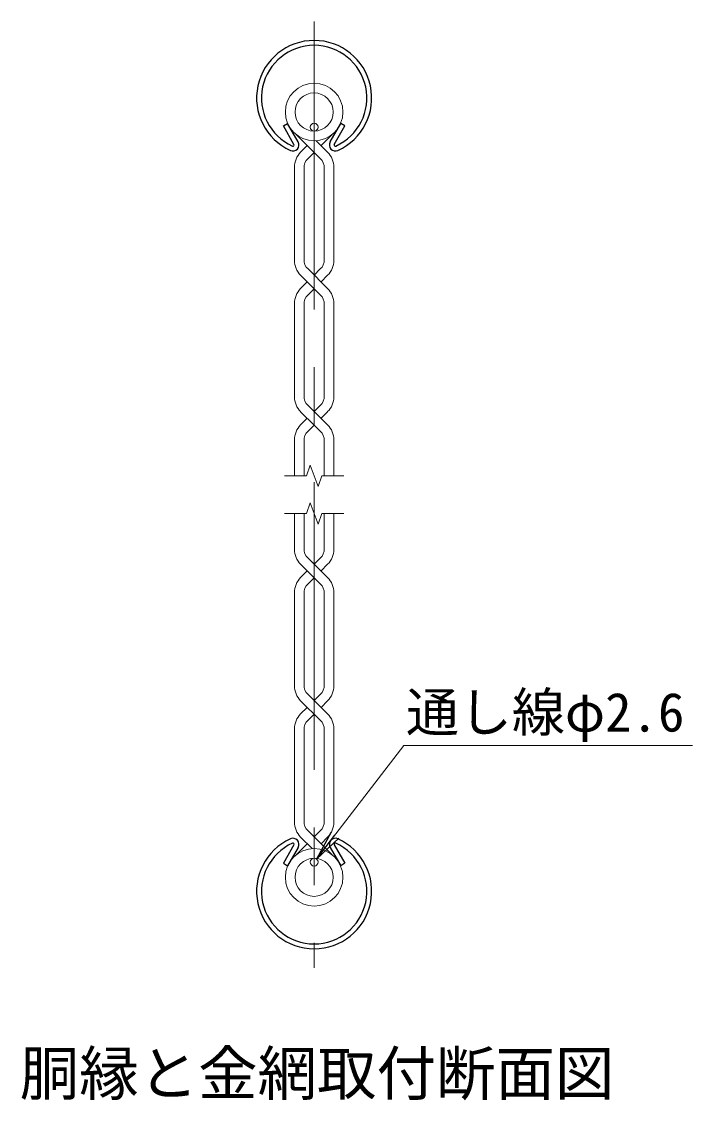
# Model space of a CAD drawing. Units: millimetres, scale not verified. Extents: x -10500 to 10500, y -7425 to 7425.
# Drawn here: x 30 to 2251, y 839 to 4409 of the extents above; entities that cross this region are included whole.
import ezdxf
from ezdxf.enums import TextEntityAlignment as Align

# ---------------------------------------------------------------- set-up
doc = ezdxf.new("R2010")
doc.units = ezdxf.units.MM
doc.header["$LTSCALE"] = 30
doc.linetypes.add('USER1', pattern=[50.8, 31.75, -6.35, 6.35, -6.35])
for name, color, linetype, lineweight in [('0-1_D-STR1', 1, 'Continuous', 25), ('0-4_D-BMK', 2, 'USER1', 13), ('0-5_D-STR3', 3, 'Continuous', 13), ('0-6_D-STR2', 7, 'Continuous', 13), ('0-7_D-STR-DIM', 7, 'Continuous', 13), ('0-A_D-TTL-TXT', 7, 'Continuous', 13), ('0-B_D-STR-TXT', 7, 'Continuous', 13)]:
    doc.layers.add(name, color=color, linetype=linetype, lineweight=lineweight)
doc.layers.add('0-8_0', color=7, linetype='Continuous')
doc.styles.add('ＭＳ ゴシック', font='')
doc.styles.get('ＭＳ ゴシック').set_extended_font_data('MS Gothic')

# ---------------------------------------------------------------- blocks, each defined once
blk = doc.blocks.new('_Open')
at = {"layer": '0-8_0'}
blk.add_line((-30, 5), (0, 0), dxfattribs=at)
blk.add_lwpolyline([(-30, -5), (0, 0), (-30, 0)], dxfattribs=at)

msp = doc.modelspace()

# ---------------------------------------------------------------- linework, layer by layer
at = {"layer": '0-1_D-STR1'}
for p, q in [((896.74, 4062.99), (910.63, 4071.01)), ((945.72, 4010.23), (910.63, 4071.01)), ((1051.41, 4010.23), (1086.5, 4071.01)), ((1100.39, 4062.99), (1086.5, 4071.01)), ((931.83, 4002.21), (896.74, 4062.99)), ((1065.3, 4002.21), (1100.39, 4062.99)), ((931.83, 1684.02), (896.74, 1623.24)), ((1065.3, 1684.02), (1100.39, 1623.24)), ((945.72, 1676), (910.63, 1615.22)), ((1051.41, 1676), (1086.5, 1615.22)), ((896.74, 1623.24), (910.63, 1615.22)), ((1100.39, 1623.24), (1086.5, 1615.22))]:
    msp.add_line(p, q, dxfattribs=at)
for centre, radius, start, end in [((998.56, 4155.52), 190.5, 294.32478, 245.67522), ((998.56, 4155.52), 174.46, 294.32478, 245.67522), ((928.36, 4000.21), 20.05, 245.67522, 30), ((928.36, 4000.21), 4.01, 245.67522, 30), ((1068.77, 4000.21), 20.05, 150, 294.32478), ((1068.77, 4000.21), 4.01, 150, 294.32478), ((998.56, 1530.71), 190.5, 114.32478, 65.67522), ((998.56, 1530.71), 174.46, 114.32478, 65.67522), ((928.36, 1686.02), 20.05, 330, 114.32478), ((928.36, 1686.02), 4.01, 330, 114.32478), ((1068.77, 1686.02), 20.05, 65.67522, 210), ((1068.77, 1686.02), 4.01, 65.67522, 210)]:
    msp.add_arc(centre, radius, start, end, dxfattribs=at)
at = {"layer": '0-4_D-BMK'}
msp.add_line((998.56, 4408.52), (998.56, 1277.71), dxfattribs=at)
at = {"layer": '0-5_D-STR3'}
for centre in [(998.56, 4059.04), (998.56, 1627.19)]:
    msp.add_circle(centre, 13, dxfattribs=at)
at = {"layer": '0-6_D-STR2'}
for p, q in [((998.56, 3975.37), (939.24, 4034.68)), ((1021.25, 3998.05), (1057.88, 4034.68)), ((1043.28, 3976.02), (1005.12, 4014.19)), ((953.84, 3976.02), (975.87, 3998.05)), ((978.31, 3955.11), (998.56, 3975.37)), ((1018.82, 3955.11), (998.56, 3975.37)), ((933.34, 3926.52), (933.34, 3618.4)), ((965.42, 3924), (965.42, 3620.92)), ((1031.7, 3924), (1031.7, 3620.92)), ((1063.79, 3926.52), (1063.79, 3618.4)), ((1043.28, 3524.84), (978.31, 3589.81)), ((1018.82, 3589.81), (998.56, 3569.56)), ((998.56, 3524.18), (953.84, 3568.9)), ((975.87, 3546.87), (953.84, 3524.84)), ((953.84, 3524.84), (975.87, 3546.87)), ((1043.28, 3568.9), (1021.25, 3546.87)), ((978.31, 3503.93), (998.56, 3524.18)), ((1018.82, 3503.93), (998.56, 3524.18)), ((933.34, 3475.34), (933.34, 3167.22)), ((965.42, 3472.82), (965.42, 3169.74)), ((1031.7, 3472.82), (1031.7, 3169.74)), ((1063.79, 3475.34), (1063.79, 3167.22)), ((998.56, 3073), (953.84, 3117.72)), ((1043.28, 3073.65), (978.31, 3138.63)), ((1018.82, 3138.63), (998.56, 3118.37)), ((1043.28, 3117.72), (1021.25, 3095.69)), ((975.87, 3095.69), (953.84, 3073.65)), ((953.84, 3073.65), (975.87, 3095.69)), ((978.31, 3052.75), (998.56, 3073)), ((1018.82, 3052.75), (998.56, 3073)), ((933.34, 3024.15), (933.34, 2905.61)), ((965.42, 3021.63), (965.42, 2905.61)), ((1031.7, 3021.63), (1031.7, 2905.61)), ((1063.79, 3024.15), (1063.79, 2905.61)), ((933.34, 2662.08), (933.34, 2780.62)), ((965.42, 2664.6), (965.42, 2780.62)), ((1031.7, 2664.6), (1031.7, 2780.62)), ((1063.79, 2662.08), (1063.79, 2780.62)), ((1018.82, 2547.6), (953.84, 2612.58)), ((1043.28, 2568.51), (978.31, 2633.48)), ((1018.82, 2633.48), (998.56, 2613.23)), ((1043.28, 2612.58), (1021.25, 2590.54)), ((975.87, 2590.54), (953.84, 2568.51)), ((998.56, 2567.86), (978.31, 2547.6)), ((933.34, 2210.89), (933.34, 2519.01)), ((965.42, 2213.41), (965.42, 2516.49)), ((1031.7, 2213.41), (1031.7, 2516.49)), ((1063.79, 2210.89), (1063.79, 2519.01)), ((1043.28, 2117.33), (978.31, 2182.3)), ((1018.82, 2182.3), (998.56, 2162.05)), ((1018.82, 2096.42), (953.84, 2161.39)), ((1043.28, 2161.39), (1021.25, 2139.36)), ((975.87, 2139.36), (953.84, 2117.33)), ((998.56, 2116.67), (978.31, 2096.42)), ((933.34, 1759.71), (933.34, 2067.83)), ((965.42, 1762.23), (965.42, 2065.31)), ((1031.7, 1762.23), (1031.7, 2065.31)), ((1063.79, 1759.71), (1063.79, 2067.83)), ((978.31, 1731.12), (1057.88, 1651.55)), ((1018.82, 1731.12), (998.56, 1710.86)), ((975.87, 1688.18), (939.24, 1651.55)), ((953.84, 1710.21), (992.01, 1672.04)), ((1043.28, 1710.21), (1021.25, 1688.18))]:
    msp.add_line(p, q, dxfattribs=at)
for centre, radius in [((998.56, 4109.21), 95.25), ((998.56, 4109.21), 63.17), ((998.56, 1577.02), 95.25), ((998.56, 1577.02), 63.17)]:
    msp.add_circle(centre, radius, dxfattribs=at)
for centre, radius, start, end in [((1003.34, 3926.52), 70, 135, 180), ((993.79, 3926.52), 70, 0, 45), ((1003.34, 3926.52), 38, 131.19984, 183.80396), ((993.79, 3926.52), 38, 356.19604, 48.80016), ((1003.34, 3618.4), 70, 180, 225), ((1003.34, 3618.4), 38, 176.19604, 228.80016), ((993.79, 3618.4), 38, 311.19984, 3.80396), ((993.79, 3618.4), 70, 315, 0), ((1003.34, 3475.34), 70, 135, 180), ((1003.34, 3475.34), 38, 131.19984, 183.80396), ((993.79, 3475.34), 38, 356.19604, 48.80016), ((993.79, 3475.34), 70, 0, 45), ((1003.34, 3167.22), 70, 180, 225), ((1003.34, 3167.22), 38, 176.19604, 228.80016), ((993.79, 3167.22), 38, 311.19984, 3.80396), ((993.79, 3167.22), 70, 315, 0), ((1003.34, 3024.15), 70, 135, 180), ((993.79, 3024.15), 70, 0, 45), ((1003.34, 3024.15), 38, 131.19984, 183.80396), ((993.79, 3024.15), 38, 356.19604, 48.80016), ((1003.34, 2662.08), 70, 180, 225), ((1003.34, 2662.08), 38, 176.19604, 228.80016), ((993.79, 2662.08), 38, 311.19984, 3.80396), ((993.79, 2662.08), 70, 315, 0), ((1003.34, 2519.01), 70, 135, 180), ((1003.34, 2519.01), 38, 131.19984, 183.80396), ((993.79, 2519.01), 38, 356.19604, 48.80016), ((993.79, 2519.01), 70, 0, 45), ((1003.34, 2210.89), 38, 176.19604, 228.80016), ((993.79, 2210.89), 38, 311.19984, 3.80396), ((1003.34, 2210.89), 70, 180, 225), ((993.79, 2210.89), 70, 315, 0), ((1003.34, 2067.83), 70, 135, 180), ((993.79, 2067.83), 70, 0, 45), ((1003.34, 2067.83), 38, 131.19984, 183.80396), ((993.79, 2067.83), 38, 356.19604, 48.80016), ((1003.34, 1759.71), 70, 180, 225), ((1003.34, 1759.71), 38, 176.19604, 228.80016), ((993.79, 1759.71), 38, 311.19984, 3.80396), ((993.79, 1759.71), 70, 315, 0)]:
    msp.add_arc(centre, radius, start, end, dxfattribs=at)
at = {"layer": '0-7_D-STR-DIM'}
for p, q in [((985.74, 2940.85), (972.91, 2905.61)), ((1011.39, 2870.37), (985.74, 2940.85)), ((900.73, 2905.61), (972.91, 2905.61)), ((1024.21, 2905.61), (1011.39, 2870.37)), ((1024.21, 2905.61), (1096.4, 2905.61)), ((985.74, 2815.86), (972.91, 2780.62)), ((1011.39, 2745.38), (985.74, 2815.86)), ((900.73, 2780.62), (972.91, 2780.62)), ((1024.21, 2780.62), (1011.39, 2745.38)), ((1024.21, 2780.62), (1096.4, 2780.62))]:
    msp.add_line(p, q, dxfattribs=at)
at = {"layer": '0-B_D-STR-TXT'}
msp.add_lwpolyline([(2250.76, 2012.76), (1295.93, 2012.76), (1007.72, 1639.06)], dxfattribs=at)

# ---------------------------------------------------------------- block references
at = {"layer": '0-B_D-STR-TXT', "xscale": 3.333333, "yscale": 3.333333, "rotation": 232.35992}
msp.add_blockref('_Open', (1006.5, 1637.48), dxfattribs=at)

# ---------------------------------------------------------------- texts
at = {"layer": '0-A_D-TTL-TXT', "style": 'ＭＳ ゴシック'}
msp.add_text('胴縁と金網取付断面図', height=144.3, dxfattribs=at).set_placement((23.94, 812.87), align=Align.BOTTOM_LEFT)
at = {"layer": '0-B_D-STR-TXT', "style": 'ＭＳ ゴシック'}
msp.add_text('通し線φ2.6', height=128.6, dxfattribs=at).set_placement((1302.41, 2020.53), align=Align.BOTTOM_LEFT)

doc.saveas('drawing.dxf')
